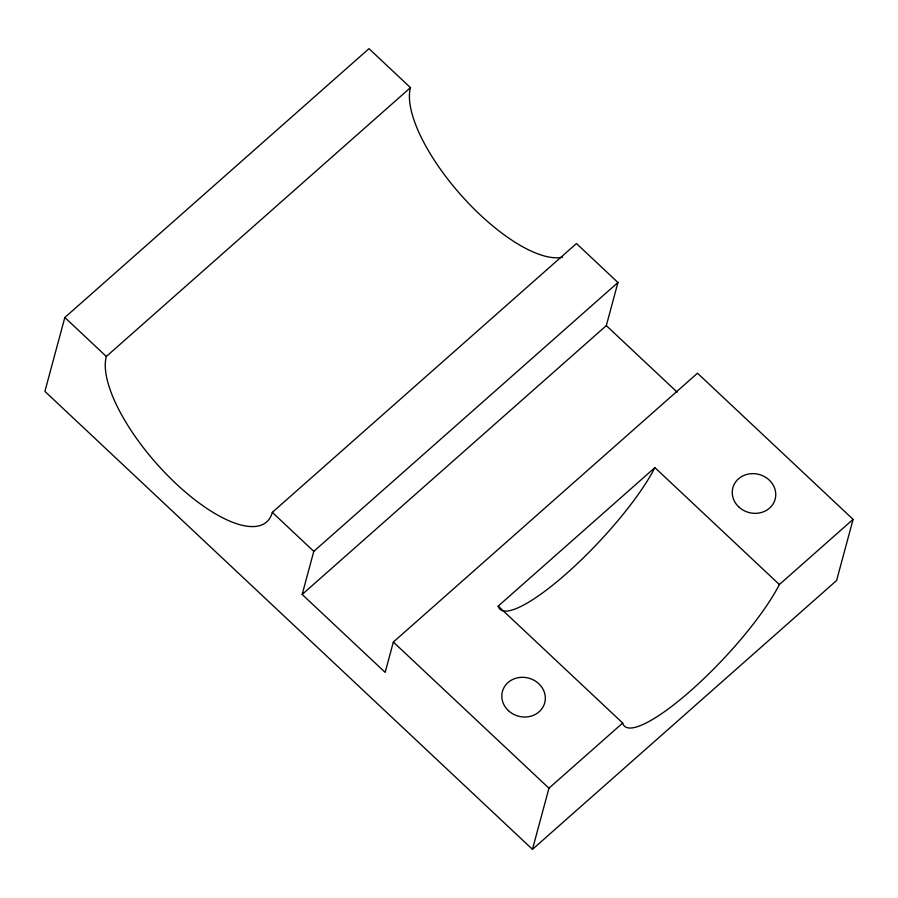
<?xml version="1.0" encoding="UTF-8"?>
<svg xmlns="http://www.w3.org/2000/svg" width="898" height="898" viewBox="0 0 898 898"><rect width="100%" height="100%" fill="white"/><g stroke="black" fill="none" stroke-linecap="round" stroke-linejoin="round"><path stroke-width="1.35" d="M64.836 317.488L44.9 391.371L532.458 849.34L836.599 580.512L853.1 519.37L697.499 373.209L393.346 642.048L385.163 672.4L302.166 594.442L313.795 551.35L617.947 282.511L576.46 243.538L272.307 512.365A116.796 43.867 48.5 0 1 176.03 483.674A116.796 43.867 48.5 0 1 106.334 356.472L64.836 317.488L368.988 48.66L410.476 87.634A116.796 43.867 48.5 0 0 462.189 196.426A116.796 43.867 48.5 0 0 562.653 257.154M302.166 594.442L606.318 325.615L617.947 282.511M532.458 849.34L548.947 788.208L622.684 723.036A116.796 26.042 -46.8 0 0 691.179 690.293A116.796 26.042 -46.8 0 0 779.363 584.542L853.1 519.37M106.334 356.472L410.476 87.634M622.684 723.036L498.199 606.105L654.889 467.611L779.363 584.542M606.318 325.615L677.159 392.157M272.307 512.365L313.795 551.35M393.346 642.048L548.947 788.208M654.889 467.611A116.796 26.042 -46.8 0 1 566.694 573.373A116.796 26.042 -46.8 0 1 498.199 606.105M508.369 710.599A21.9 19.7 15.1 0 0 544.659 703.089A21.9 19.7 15.1 0 0 517.708 677.777A21.9 19.7 15.1 0 0 508.369 710.599M738.785 506.932A21.9 19.7 15.1 0 0 775.075 499.434A21.9 19.7 15.1 0 0 748.124 474.11A21.9 19.7 15.1 0 0 738.785 506.932"/></g></svg>
